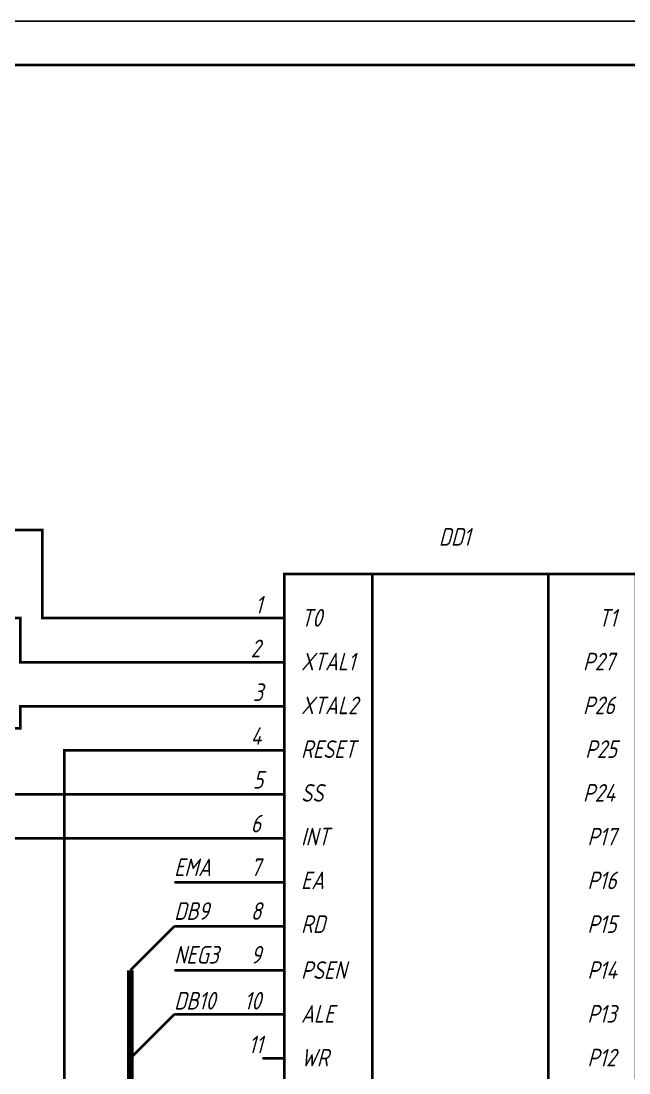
# Model space of a CAD drawing. Extents: x 196 to 1101, y 70 to 664.
# Drawn here: x 497.1 to 566.2, y 544.5 to 664 of the extents above; entities that cross this region are included whole.
import ezdxf

# ---------------------------------------------------------------- set-up
doc = ezdxf.new("R2010")
doc.units = 0
doc.header["$MEASUREMENT"] = 0
doc.layers.add('KONTUR', color=7, linetype='CONTINUOUS')
doc.layers.add('Sheet', color=255, linetype='CONTINUOUS')
doc.layers.add('Основная', color=7, linetype='CONTINUOUS', lineweight=40)
doc.styles.add('GOST type A0', font='', dxfattribs={"oblique": 15, "height": 3.5})
doc.styles.get('GOST type A0').set_extended_font_data('GOST type A')

msp = doc.modelspace()

# ---------------------------------------------------------------- linework, layer by layer
at = {"layer": 'KONTUR'}
msp.add_line((260, 664), (1101, 664), dxfattribs=at)
at = {"layer": 'Sheet'}
for points, const_width in [([(524.52, 596.18), (499.53, 596.18), (499.53, 606.18), (492.03, 606.18)], 0.3), ([(537.02, 601.18), (537.02, 501.17)], 0.3), ([(557.02, 501.17), (557.02, 601.18)], 0.3), ([(524.52, 591.17), (497.03, 591.17), (497.03, 596.18), (472.05, 596.18), (458.54, 596.18)], 0.3), ([(527.02, 596.18), (524.52, 596.18)], 0.3), ([(527.02, 591.17), (524.52, 591.17)], 0.3), ([(524.52, 586.17), (497.03, 586.17), (497.03, 583.67), (472.05, 583.67), (458.54, 583.67)], 0.3), ([(527.02, 586.17), (524.52, 586.17)], 0.3), ([(524.52, 581.17), (502.03, 581.17), (502.03, 476.18), (467.05, 476.18), (458.54, 476.18)], 0.3), ([(527.02, 581.17), (524.52, 581.17)], 0.3), ([(524.52, 576.17), (487.03, 576.17), (487.03, 571.18), (482.03, 571.18)], 0.3), ([(527.02, 576.17), (524.52, 576.17)], 0.3), ([(524.52, 571.18), (489.53, 571.18), (489.53, 563.68), (482.03, 563.68)], 0.3), ([(527.02, 571.18), (524.52, 571.18)], 0.3), ([(524.52, 566.18), (514.53, 566.18)], 0.3), ([(527.02, 566.18), (524.52, 566.18)], 0.3), ([(514.53, 561.18), (509.53, 556.18)], 0.3), ([(524.52, 561.18), (514.53, 561.18), (514.53, 561.18)], 0.3), ([(527.02, 561.18), (524.52, 561.18)], 0.3), ([(611.98, 276.17), (611.98, 326.17), (616.98, 331.18), (616.98, 491.17), (509.53, 491.17), (509.53, 556.18)], 0.749), ([(524.52, 556.18), (514.53, 556.18)], 0.3), ([(527.02, 556.18), (524.52, 556.18)], 0.3), ([(514.53, 551.18), (509.53, 546.17)], 0.3), ([(524.52, 551.18), (514.53, 551.18), (514.53, 551.18)], 0.3), ([(527.02, 551.18), (524.52, 551.18)], 0.3), ([(527.02, 546.17), (524.52, 546.17)], 0.3)]:
    msp.add_lwpolyline(points, dxfattribs=dict(at, const_width=const_width))
at = {"layer": 'Sheet', "const_width": 0.3}
msp.add_lwpolyline([(527.02, 601.18), (567, 601.18), (567, 501.17), (527.02, 501.17), (527.02, 601.18)], close=True, dxfattribs=at)
at = {"layer": 'Основная'}
msp.add_line((1096, 659), (280, 659), dxfattribs=at)

# ---------------------------------------------------------------- texts
at = {"layer": 'Sheet', "style": 'GOST type A0', "oblique": 15}
for s, p in [('DD1', (544.58, 604.41)), ('1', (523.71, 596.7)), ('T0', (528.93, 595.21)), ('T1', (562.71, 595.21)), ('2', (523.21, 591.73)), ('XTAL1', (528.93, 590.24)), ('P27', (560.97, 590.24)), ('3', (523.46, 586.76)), ('XTAL2', (528.93, 585.27)), ('P26', (560.97, 585.27)), ('4', (523.21, 581.79)), ('RESET', (528.93, 580.3)), ('P25', (561.22, 580.3)), ('5', (523.46, 576.82)), ('SS', (528.93, 575.33)), ('P24', (560.97, 575.33)), ('6', (523.21, 571.85)), ('INT', (528.93, 570.36)), ('P17', (561.47, 570.36)), ('EMA', (514.51, 566.88)), ('7', (523.21, 566.88)), ('EA', (528.93, 565.39)), ('P16', (561.47, 565.39)), ('DB9', (514.51, 561.91)), ('8', (523.21, 561.91)), ('RD', (528.93, 560.42)), ('P15', (561.47, 560.42)), ('NEG3', (514.51, 556.94)), ('9', (523.21, 556.94)), ('PSEN', (528.93, 555.2)), ('P14', (561.47, 555.2)), ('DB10', (514.51, 551.72)), ('10', (522.47, 551.72)), ('ALE', (528.93, 550.23)), ('P13', (561.47, 550.23)), ('11', (522.96, 546.75)), ('WR', (528.93, 545.26)), ('P12', (561.47, 545.26))]:
    msp.add_text(s, height=2, dxfattribs=at).set_placement(p)

doc.saveas('drawing.dxf')
